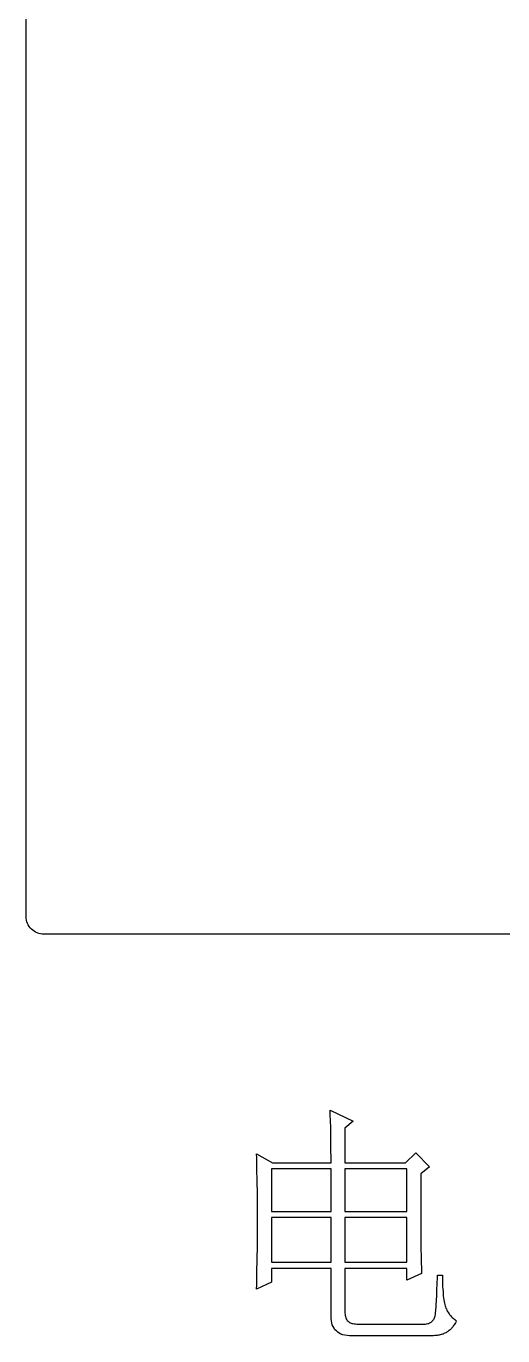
# Model space of a CAD drawing. Extents: x -325 to 325, y -324 to 275.
# Drawn here: x -325 to -271.3, y -320.2 to -172.7 of the extents above; entities that cross this region are included whole.
import ezdxf

# ---------------------------------------------------------------- set-up
doc = ezdxf.new("R2010")
doc.units = 0
doc.header["$MEASUREMENT"] = 0
doc.layers.get('0').update_dxf_attribs({"linetype": 'CONTINUOUS'})

msp = doc.modelspace()

# ---------------------------------------------------------------- linework, layer by layer
msp.add_lwpolyline([(-324.99998, 272.999941, -0.414214), (-322.99998, 274.999941), (-322.99998, 274.999941), (323.00002, 274.999941), (323.00002, 274.999941, -0.414214), (325.00002, 272.999941), (325.00002, 272.999941), (325.00002, -273.000059), (325.00002, -273.000059, -0.414214), (323.00002, -275.000059), (323.00002, -275.000059), (-322.99998, -275.000059), (-322.99998, -275.000059, -0.414214), (-324.99998, -273.000059), (-324.99998, -273.000059), (-324.99998, 272.999941)], format="xyb")
for points in [[(-290.650547, -300.748535), (-290.650547, -300.342539), (-290.650547, -300.342539), (-290.650547, -299.961543), (-290.650547, -299.961543), (-290.676562, -299.554531), (-290.676562, -299.554531), (-290.676562, -299.173535), (-290.676562, -299.173535), (-290.676562, -298.767539), (-290.676562, -298.767539), (-290.676562, -298.386523), (-290.676562, -298.386523), (-290.676562, -298.005527), (-290.676562, -298.005527), (-290.676562, -297.649531), (-290.676562, -297.649531), (-290.701543, -297.268535), (-290.701543, -297.268535), (-290.701543, -296.913535), (-290.701543, -296.913535), (-290.701543, -296.55752), (-290.701543, -296.55752), (-290.727559, -296.201523), (-290.727559, -296.201523), (-290.727559, -295.846523), (-290.727559, -295.846523), (-290.752559, -295.490527), (-290.752559, -295.490527), (-290.752559, -295.160527), (-290.752559, -295.160527), (-290.777559, -294.804512), (-290.777559, -294.804512), (-288.187559, -296.049531), (-288.187559, -296.049531), (-289.101543, -296.836523), (-289.101543, -296.836523), (-289.101543, -300.748535), (-289.101543, -300.748535), (-282.268555, -300.748535), (-282.268555, -300.748535), (-281.125547, -299.630527), (-281.125547, -299.630527), (-279.576543, -301.205508), (-279.576543, -301.205508), (-280.567559, -301.993516), (-280.567559, -301.993516), (-280.567559, -303.085527), (-280.567559, -303.085527), (-280.567559, -304.126523), (-280.567559, -304.126523), (-280.567559, -305.11752), (-280.567559, -305.11752), (-280.567559, -306.05752), (-280.567559, -306.05752), (-280.567559, -306.920527), (-280.567559, -306.920527), (-280.567559, -307.758535), (-280.567559, -307.758535), (-280.567559, -308.546504), (-280.567559, -308.546504), (-280.541543, -309.257539), (-280.541543, -309.257539), (-280.541543, -309.943535), (-280.541543, -309.943535), (-280.541543, -310.552539), (-280.541543, -310.552539), (-280.516563, -311.13752), (-280.516563, -311.13752), (-280.516563, -311.645547), (-280.516563, -311.645547), (-280.516563, -312.10252), (-280.516563, -312.10252), (-280.490547, -312.508516), (-280.490547, -312.508516), (-280.490547, -312.864512), (-280.490547, -312.864512), (-280.465547, -313.194512), (-280.465547, -313.194512), (-282.141543, -313.956523), (-282.141543, -313.956523), (-282.141543, -312.635508), (-282.141543, -312.635508), (-289.101543, -312.635508), (-289.101543, -312.635508), (-289.101543, -317.664531), (-289.101543, -317.664531), (-289.076543, -317.817539), (-289.076543, -317.817539), (-289.076543, -317.944531), (-289.076543, -317.944531), (-289.050547, -318.071523), (-289.050547, -318.071523), (-288.999551, -318.198535), (-288.999551, -318.198535), (-288.949551, -318.325527), (-288.949551, -318.325527), (-288.898555, -318.426523), (-288.898555, -318.426523), (-288.847559, -318.503535), (-288.847559, -318.503535), (-288.745547, -318.579531), (-288.745547, -318.579531), (-288.669551, -318.655527), (-288.669551, -318.655527), (-288.568555, -318.731523), (-288.568555, -318.731523), (-288.466543, -318.782539), (-288.466543, -318.782539), (-288.339551, -318.833535), (-288.339551, -318.833535), (-288.212539, -318.858535), (-288.212539, -318.858535), (-288.060547, -318.884531), (-288.060547, -318.884531), (-287.907539, -318.884531), (-287.907539, -318.884531), (-287.755547, -318.909531), (-287.755547, -318.909531), (-280.008555, -318.909531), (-280.008555, -318.909531), (-279.906543, -318.884531), (-279.906543, -318.884531), (-279.779551, -318.858535), (-279.779551, -318.858535), (-279.678555, -318.833535), (-279.678555, -318.833535), (-279.576543, -318.782539), (-279.576543, -318.782539), (-279.474551, -318.731523), (-279.474551, -318.731523), (-279.398555, -318.680527), (-279.398555, -318.680527), (-279.297559, -318.604531), (-279.297559, -318.604531), (-279.220547, -318.553535), (-279.220547, -318.553535), (-279.170547, -318.47752), (-279.170547, -318.47752), (-279.119551, -318.376504), (-279.119551, -318.376504), (-279.043555, -318.299531), (-279.043555, -318.299531), (-279.017539, -318.198535), (-279.017539, -318.198535), (-278.966543, -318.096523), (-278.966543, -318.096523), (-278.941543, -317.969531), (-278.941543, -317.969531), (-278.916543, -317.84252), (-278.916543, -317.84252), (-278.890547, -317.715527), (-278.890547, -317.715527), (-278.890547, -317.588535), (-278.890547, -317.588535), (-278.865547, -317.410527), (-278.865547, -317.410527), (-278.865547, -317.233535), (-278.865547, -317.233535), (-278.839551, -317.055527), (-278.839551, -317.055527), (-278.839551, -316.85252), (-278.839551, -316.85252), (-278.814551, -316.623535), (-278.814551, -316.623535), (-278.789551, -316.369531), (-278.789551, -316.369531), (-278.789551, -316.115527), (-278.789551, -316.115527), (-278.763555, -315.836523), (-278.763555, -315.836523), (-278.763555, -315.531523), (-278.763555, -315.531523), (-278.738555, -315.226523), (-278.738555, -315.226523), (-278.738555, -314.896523), (-278.738555, -314.896523), (-278.712539, -314.540527), (-278.712539, -314.540527), (-278.712539, -314.185527), (-278.712539, -314.185527), (-278.687539, -313.804531), (-278.687539, -313.804531), (-278.687539, -313.39752), (-278.687539, -313.39752), (-278.103555, -313.39752), (-278.103555, -313.39752), (-278.103555, -313.753516), (-278.103555, -313.753516), (-278.103555, -314.083516), (-278.103555, -314.083516), (-278.103555, -314.388516), (-278.103555, -314.388516), (-278.103555, -314.693516), (-278.103555, -314.693516), (-278.077539, -314.97252), (-278.077539, -314.97252), (-278.052539, -315.251523), (-278.052539, -315.251523), (-278.027559, -315.505527), (-278.027559, -315.505527), (-278.027559, -315.734531), (-278.027559, -315.734531), (-278.001543, -315.963535), (-278.001543, -315.963535), (-277.950547, -316.166523), (-277.950547, -316.166523), (-277.925547, -316.369531), (-277.925547, -316.369531), (-277.900547, -316.54752), (-277.900547, -316.54752), (-277.849551, -316.699531), (-277.849551, -316.699531), (-277.823535, -316.85252), (-277.823535, -316.85252), (-277.773555, -316.979531), (-277.773555, -316.979531), (-277.722539, -317.106523), (-277.722539, -317.106523), (-277.671543, -317.20752), (-277.671543, -317.20752), (-277.620547, -317.334531), (-277.620547, -317.334531), (-277.56957, -317.436523), (-277.56957, -317.436523), (-277.493535, -317.53752), (-277.493535, -317.53752), (-277.442539, -317.639531), (-277.442539, -317.639531), (-277.366543, -317.741504), (-277.366543, -317.741504), (-277.315566, -317.817539), (-277.315566, -317.817539), (-277.23957, -317.918535), (-277.23957, -317.918535), (-277.163574, -317.995527), (-277.163574, -317.995527), (-277.087539, -318.096523), (-277.087539, -318.096523), (-277.011543, -318.17252), (-277.011543, -318.17252), (-276.909551, -318.249531), (-276.909551, -318.249531), (-276.833555, -318.325527), (-276.833555, -318.325527), (-276.731543, -318.401523), (-276.731543, -318.401523), (-276.655547, -318.47752), (-276.655547, -318.47752), (-276.553535, -318.553535), (-276.553535, -318.553535), (-276.60457, -318.680527), (-276.60457, -318.680527), (-276.655547, -318.782539), (-276.655547, -318.782539), (-276.731543, -318.884531), (-276.731543, -318.884531), (-276.782539, -318.985527), (-276.782539, -318.985527), (-276.858535, -319.061523), (-276.858535, -319.061523), (-276.909551, -319.163535), (-276.909551, -319.163535), (-276.985547, -319.239531), (-276.985547, -319.239531), (-277.061543, -319.341504), (-277.061543, -319.341504), (-277.112539, -319.417539), (-277.112539, -319.417539), (-277.188535, -319.493535), (-277.188535, -319.493535), (-277.265547, -319.544531), (-277.265547, -319.544531), (-277.341543, -319.620527), (-277.341543, -319.620527), (-277.417539, -319.671504), (-277.417539, -319.671504), (-277.493535, -319.747539), (-277.493535, -319.747539), (-277.595547, -319.798535), (-277.595547, -319.798535), (-277.671543, -319.849512), (-277.671543, -319.849512), (-277.747539, -319.900508), (-277.747539, -319.900508), (-277.849551, -319.950527), (-277.849551, -319.950527), (-277.950547, -319.976543), (-277.950547, -319.976543), (-278.027559, -320.027539), (-278.027559, -320.027539), (-278.128555, -320.052539), (-278.128555, -320.052539), (-278.255547, -320.077539), (-278.255547, -320.077539), (-278.357559, -320.128535), (-278.357559, -320.128535), (-278.484551, -320.154512), (-278.484551, -320.154512), (-278.585547, -320.154512), (-278.585547, -320.154512), (-278.712539, -320.179531), (-278.712539, -320.179531), (-278.865547, -320.204531), (-278.865547, -320.204531), (-278.992559, -320.204531), (-278.992559, -320.204531), (-279.119551, -320.230508), (-279.119551, -320.230508), (-279.271543, -320.230508), (-279.271543, -320.230508), (-279.424551, -320.230508), (-279.424551, -320.230508), (-279.576543, -320.230508), (-279.576543, -320.230508), (-288.314551, -320.230508), (-288.314551, -320.230508), (-288.593555, -320.230508), (-288.593555, -320.230508), (-288.847559, -320.204531), (-288.847559, -320.204531), (-289.101543, -320.154512), (-289.101543, -320.154512), (-289.330547, -320.103535), (-289.330547, -320.103535), (-289.558555, -320.027539), (-289.558555, -320.027539), (-289.736543, -319.925508), (-289.736543, -319.925508), (-289.914551, -319.823535), (-289.914551, -319.823535), (-290.066543, -319.671504), (-290.066543, -319.671504), (-290.219551, -319.544531), (-290.219551, -319.544531), (-290.320547, -319.366523), (-290.320547, -319.366523), (-290.422559, -319.188535), (-290.422559, -319.188535), (-290.523555, -318.985527), (-290.523555, -318.985527), (-290.574551, -318.757539), (-290.574551, -318.757539), (-290.625547, -318.528535), (-290.625547, -318.528535), (-290.650547, -318.274531), (-290.650547, -318.274531), (-290.650547, -317.995527), (-290.650547, -317.995527), (-290.650547, -312.635508), (-290.650547, -312.635508), (-297.381543, -312.635508), (-297.381543, -312.635508), (-297.381543, -314.185527), (-297.381543, -314.185527), (-299.058555, -314.97252), (-299.058555, -314.97252), (-299.032539, -314.489512), (-299.032539, -314.489512), (-299.032539, -314.00752), (-299.032539, -314.00752), (-299.032539, -313.550527), (-299.032539, -313.550527), (-299.007559, -313.06752), (-299.007559, -313.06752), (-299.007559, -312.584512), (-299.007559, -312.584512), (-298.982559, -312.076543), (-298.982559, -312.076543), (-298.982559, -311.594512), (-298.982559, -311.594512), (-298.982559, -311.111543), (-298.982559, -311.111543), (-298.956543, -310.629512), (-298.956543, -310.629512), (-298.956543, -310.121543), (-298.956543, -310.121543), (-298.956543, -309.638535), (-298.956543, -309.638535), (-298.956543, -309.130527), (-298.956543, -309.130527), (-298.956543, -308.64752), (-298.956543, -308.64752), (-298.956543, -308.139531), (-298.956543, -308.139531), (-298.956543, -307.631523), (-298.956543, -307.631523), (-298.956543, -307.149531), (-298.956543, -307.149531), (-298.956543, -306.641523), (-298.956543, -306.641523), (-298.956543, -306.133535), (-298.956543, -306.133535), (-298.956543, -305.650527), (-298.956543, -305.650527), (-298.956543, -305.168535), (-298.956543, -305.168535), (-298.956543, -304.685527), (-298.956543, -304.685527), (-298.956543, -304.20252), (-298.956543, -304.20252), (-298.956543, -303.745547), (-298.956543, -303.745547), (-298.982559, -303.263516), (-298.982559, -303.263516), (-298.982559, -302.805508), (-298.982559, -302.805508), (-298.982559, -302.348516), (-298.982559, -302.348516), (-299.007559, -301.916543), (-299.007559, -301.916543), (-299.007559, -301.459512), (-299.007559, -301.459512), (-299.032539, -301.027539), (-299.032539, -301.027539), (-299.032539, -300.596543), (-299.032539, -300.596543), (-299.032539, -300.164512), (-299.032539, -300.164512), (-299.058555, -299.732539), (-299.058555, -299.732539), (-297.25457, -300.748535), (-297.25457, -300.748535), (-290.650547, -300.748535)], [(-297.381543, -301.408535), (-297.381543, -306.234531), (-297.381543, -306.234531), (-290.650547, -306.234531), (-290.650547, -306.234531), (-290.650547, -301.408535), (-290.650547, -301.408535), (-297.381543, -301.408535)], [(-289.101543, -301.408535), (-289.101543, -306.234531), (-289.101543, -306.234531), (-282.141543, -306.234531), (-282.141543, -306.234531), (-282.141543, -301.408535), (-282.141543, -301.408535), (-289.101543, -301.408535)], [(-297.381543, -306.920527), (-297.381543, -311.949512), (-297.381543, -311.949512), (-290.650547, -311.949512), (-290.650547, -311.949512), (-290.650547, -306.920527), (-290.650547, -306.920527), (-297.381543, -306.920527)], [(-289.101543, -306.920527), (-289.101543, -311.949512), (-289.101543, -311.949512), (-282.141543, -311.949512), (-282.141543, -311.949512), (-282.141543, -306.920527), (-282.141543, -306.920527), (-289.101543, -306.920527)]]:
    msp.add_lwpolyline(points)

doc.saveas('drawing.dxf')
